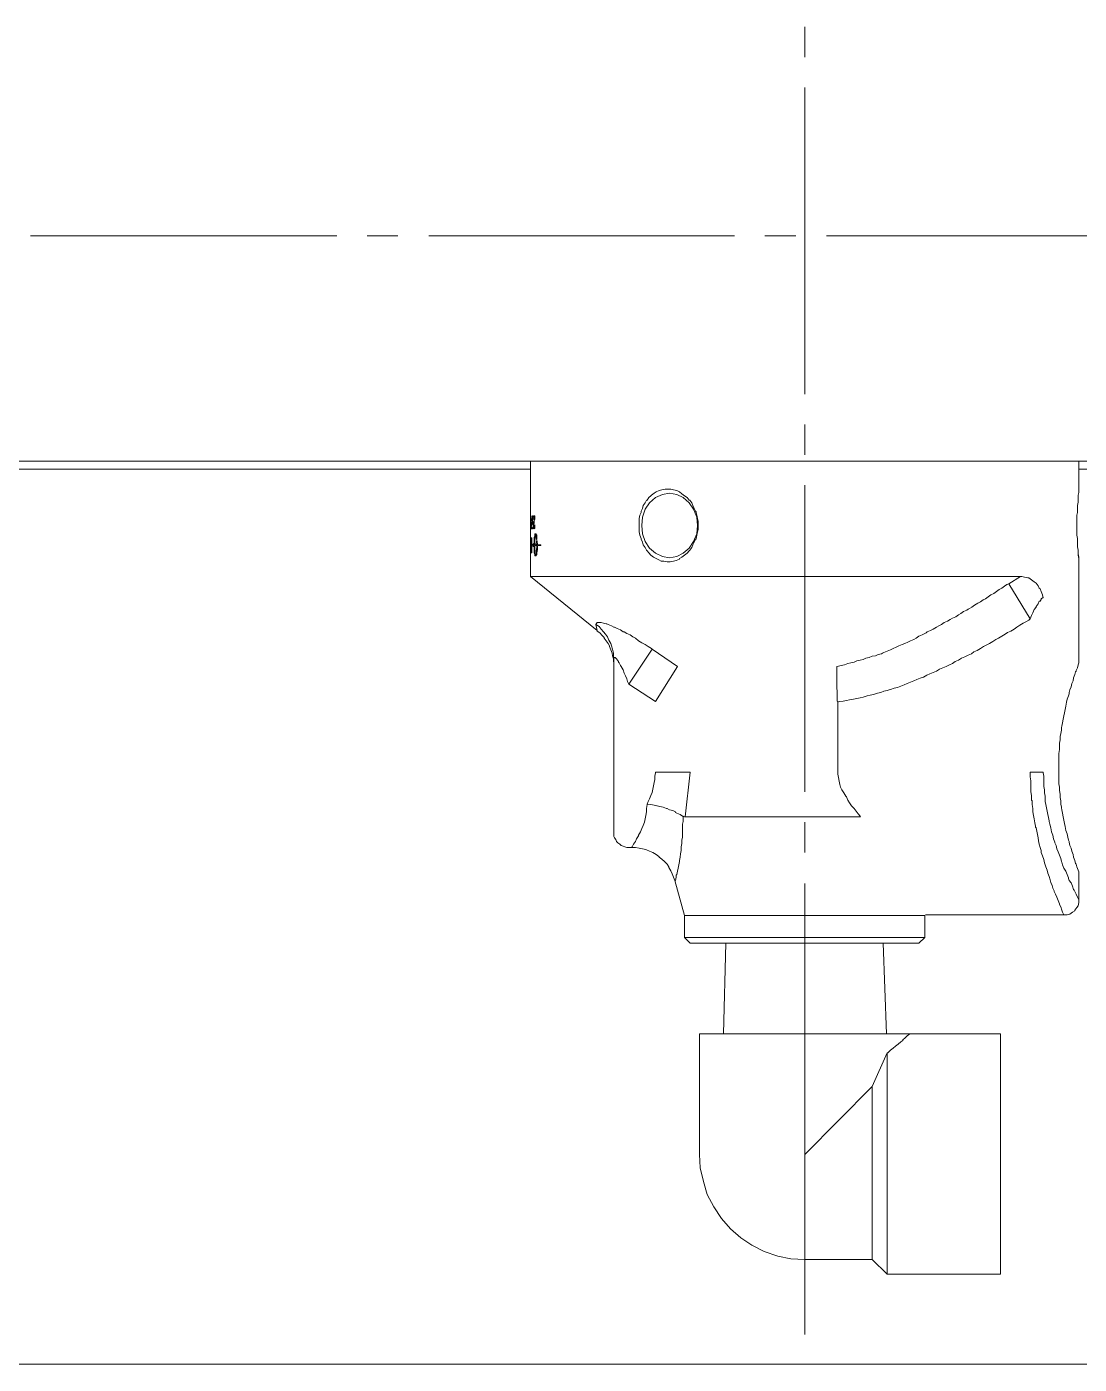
# Model space of a CAD drawing. Header units: millimetres. Extents: x 288 to 8834, y 20 to 9668.
# Drawn here: x 3193.3 to 3333.3, y 7457.9 to 7635.7 of the extents above; entities that cross this region are included whole.
import ezdxf

# ---------------------------------------------------------------- set-up
doc = ezdxf.new("R2010")
doc.units = ezdxf.units.MM
doc.layers.add('Layer1', color=7, linetype='Continuous')

# ---------------------------------------------------------------- blocks, each defined once
blk = doc.blocks.new('BLKF1066')
at = {"layer": 'Layer1', "color": 7, "linetype": 'Continuous', "lineweight": 5}
for p, q in [((3309.24, 7500.45), (3309.58, 7500.8)), ((3309.58, 7500.8), (3309.84, 7500.97)), ((3309.84, 7501.06), (3310.18, 7501.31)), ((3309.84, 7500.97), (3309.84, 7501.06)), ((3310.18, 7501.31), (3310.44, 7501.57)), ((3307.77, 7499.33), (3307.86, 7499.33)), ((3307.86, 7499.33), (3308.2, 7499.68)), ((3308.2, 7499.68), (3308.55, 7499.94)), ((3308.55, 7499.94), (3308.89, 7500.2)), ((3308.89, 7500.2), (3309.24, 7500.45))]:
    blk.add_line(p, q, dxfattribs=at)
blk = doc.blocks.new('BLKF1067')
at = {"layer": 'Layer1', "color": 7, "linetype": 'Continuous', "lineweight": 5}
for p, q in [((3282.8, 7485.81), (3282.89, 7484.01)), ((3282.89, 7484.01), (3283.32, 7482.2)), ((3283.32, 7482.2), (3283.83, 7480.47)), ((3283.83, 7480.47), (3284.7, 7478.84)), ((3284.7, 7478.84), (3285.73, 7477.29)), ((3285.73, 7477.29), (3286.93, 7475.91)), ((3286.93, 7475.91), (3288.31, 7474.71)), ((3288.31, 7474.71), (3289.78, 7473.76)), ((3289.78, 7473.76), (3291.41, 7472.9)), ((3291.41, 7472.9), (3293.22, 7472.29)), ((3293.22, 7472.29), (3294.94, 7471.95)), ((3294.94, 7471.95), (3296.84, 7471.86))]:
    blk.add_line(p, q, dxfattribs=at)
blk = doc.blocks.new('BLKF1068')
at = {"layer": 'Layer1', "color": 7, "linetype": 'Continuous', "lineweight": 5}
for p, q in [((3276.43, 7573.48), (3276.77, 7573.74)), ((3276.77, 7573.74), (3277.03, 7573.91)), ((3277.03, 7573.91), (3277.46, 7574.08)), ((3277.46, 7574.08), (3277.81, 7574.17)), ((3277.81, 7574.17), (3278.24, 7574.25)), ((3278.24, 7574.25), (3278.58, 7574.25)), ((3278.58, 7574.25), (3279.01, 7574.25)), ((3279.01, 7574.25), (3279.36, 7574.17)), ((3279.36, 7574.17), (3279.79, 7574.08)), ((3279.79, 7574.08), (3280.13, 7573.91)), ((3280.13, 7573.91), (3280.48, 7573.65)), ((3280.48, 7573.65), (3280.82, 7573.39)), ((3275.22, 7571.67), (3275.31, 7572.1)), ((3275.31, 7572.1), (3275.57, 7572.44)), ((3275.57, 7572.44), (3275.74, 7572.79)), ((3275.74, 7572.79), (3275.83, 7572.79)), ((3275.83, 7572.79), (3276.08, 7573.13)), ((3276.08, 7573.13), (3276.34, 7573.39)), ((3276.34, 7573.39), (3276.43, 7573.48)), ((3280.82, 7573.39), (3281.16, 7573.13)), ((3281.16, 7573.13), (3281.42, 7572.79)), ((3281.42, 7572.79), (3281.51, 7572.79)), ((3281.51, 7572.79), (3281.77, 7572.44)), ((3281.77, 7572.44), (3281.94, 7572.1)), ((3281.94, 7572.1), (3282.11, 7571.67)), ((3274.79, 7570.38), (3274.88, 7570.81)), ((3274.79, 7569.95), (3274.79, 7570.38)), ((3274.88, 7570.81), (3275.05, 7571.15)), ((3275.05, 7571.33), (3275.22, 7571.67)), ((3275.05, 7571.24), (3275.05, 7571.33)), ((3275.05, 7571.15), (3275.05, 7571.24)), ((3282.11, 7571.67), (3282.28, 7571.33)), ((3282.28, 7571.33), (3282.37, 7571.24)), ((3282.37, 7571.24), (3282.37, 7571.15)), ((3282.37, 7571.15), (3282.46, 7570.81)), ((3282.46, 7570.81), (3282.54, 7570.38)), ((3282.54, 7570.38), (3282.63, 7569.95)), ((3274.79, 7569.52), (3274.79, 7569.95)), ((3274.79, 7569.43), (3274.79, 7569.52)), ((3274.79, 7569.34), (3274.79, 7569.43)), ((3274.79, 7568.91), (3274.79, 7569.34)), ((3274.79, 7568.57), (3274.79, 7568.91)), ((3274.88, 7568.14), (3274.79, 7568.57)), ((3282.54, 7568.57), (3282.46, 7568.14)), ((3282.63, 7568.91), (3282.54, 7568.57)), ((3282.63, 7569.95), (3282.63, 7569.52)), ((3282.63, 7569.52), (3282.63, 7569.43)), ((3282.63, 7569.43), (3282.63, 7569.34)), ((3282.63, 7569.34), (3282.63, 7568.91)), ((3275.05, 7567.71), (3274.88, 7568.14)), ((3275.05, 7567.62), (3275.05, 7567.71)), ((3275.22, 7567.19), (3275.05, 7567.62)), ((3275.31, 7566.85), (3275.22, 7567.19)), ((3275.57, 7566.5), (3275.31, 7566.85)), ((3275.74, 7566.16), (3275.57, 7566.5)), ((3281.77, 7566.5), (3281.51, 7566.16)), ((3281.94, 7566.85), (3281.77, 7566.5)), ((3282.11, 7567.19), (3281.94, 7566.85)), ((3282.28, 7567.62), (3282.11, 7567.19)), ((3282.37, 7567.62), (3282.28, 7567.62)), ((3282.46, 7568.14), (3282.37, 7567.71)), ((3282.37, 7567.71), (3282.37, 7567.62)), ((3275.83, 7566.07), (3275.74, 7566.16)), ((3276.08, 7565.81), (3275.83, 7566.07)), ((3276.34, 7565.47), (3276.08, 7565.81)), ((3276.69, 7565.21), (3276.34, 7565.47)), ((3277.03, 7565.04), (3276.69, 7565.21)), ((3277.38, 7564.87), (3277.03, 7565.04)), ((3277.72, 7564.69), (3277.38, 7564.87)), ((3279.7, 7564.78), (3279.36, 7564.69)), ((3280.13, 7564.95), (3279.7, 7564.78)), ((3280.48, 7565.21), (3280.13, 7565.04)), ((3280.13, 7565.04), (3280.13, 7564.95)), ((3280.82, 7565.47), (3280.48, 7565.21)), ((3281.16, 7565.73), (3280.82, 7565.47)), ((3281.42, 7566.07), (3281.16, 7565.73)), ((3281.51, 7566.16), (3281.42, 7566.07)), ((3278.06, 7564.69), (3277.72, 7564.69)), ((3278.49, 7564.61), (3278.06, 7564.69)), ((3278.58, 7564.61), (3278.49, 7564.61)), ((3279.36, 7564.69), (3278.93, 7564.61))]:
    blk.add_line(p, q, dxfattribs=at)
blk = doc.blocks.new('BLKF1069')
at = {"layer": 'Layer1', "color": 7, "linetype": 'Continuous', "lineweight": 5}
for p, q in [((3260.93, 7568.05), (3260.93, 7568.31)), ((3260.84, 7567.88), (3260.93, 7568.05)), ((3260.84, 7566.85), (3260.84, 7567.88))]:
    blk.add_line(p, q, dxfattribs=at)
blk = doc.blocks.new('BLKF1070')
at = {"layer": 'Layer1', "color": 7, "linetype": 'Continuous', "lineweight": 5}
for p, q in [((3260.84, 7566.24), (3260.84, 7566.68)), ((3260.84, 7566.16), (3260.84, 7566.24)), ((3260.84, 7565.81), (3260.84, 7566.16)), ((3260.93, 7565.64), (3260.84, 7565.81)), ((3260.93, 7565.38), (3260.93, 7565.64)), ((3261.01, 7565.38), (3260.93, 7565.38))]:
    blk.add_line(p, q, dxfattribs=at)
blk = doc.blocks.new('BLKF1071')
at = {"layer": 'Layer1', "color": 7, "linetype": 'Continuous', "lineweight": 5}
for p, q in [((3261.27, 7566.76), (3261.27, 7566.24)), ((3261.19, 7565.56), (3261.1, 7565.47)), ((3261.27, 7566.24), (3261.19, 7565.81)), ((3261.19, 7565.81), (3261.19, 7565.56))]:
    blk.add_line(p, q, dxfattribs=at)
blk = doc.blocks.new('BLKF1072')
at = {"layer": 'Layer1', "color": 7, "linetype": 'Continuous', "lineweight": 5}
for p, q in [((3332.92, 7550.14), (3333.09, 7550.49)), ((3333.09, 7550.49), (3333.18, 7550.92)), ((3332.32, 7548.42), (3332.49, 7548.76)), ((3332.49, 7548.76), (3332.57, 7549.19)), ((3332.57, 7549.19), (3332.75, 7549.62)), ((3332.75, 7549.62), (3332.83, 7549.97)), ((3332.83, 7549.97), (3332.92, 7550.06)), ((3332.92, 7550.06), (3332.92, 7550.14)), ((3331.89, 7546.78), (3331.97, 7547.04)), ((3331.97, 7547.21), (3332.06, 7547.56)), ((3331.97, 7547.04), (3331.97, 7547.21)), ((3332.06, 7547.56), (3332.23, 7547.99)), ((3332.23, 7547.99), (3332.32, 7548.42)), ((3331.46, 7544.97), (3331.54, 7545.41)), ((3331.54, 7545.41), (3331.63, 7545.92)), ((3331.63, 7545.92), (3331.71, 7546.35)), ((3331.71, 7546.35), (3331.89, 7546.78)), ((3331.11, 7543.17), (3331.2, 7543.68)), ((3331.2, 7543.68), (3331.28, 7544.11)), ((3331.28, 7544.11), (3331.37, 7544.54)), ((3331.37, 7544.54), (3331.46, 7544.97)), ((3330.77, 7541.36), (3330.85, 7541.79)), ((3330.85, 7541.79), (3330.94, 7542.22)), ((3330.94, 7542.56), (3331.02, 7542.74)), ((3330.94, 7542.22), (3330.94, 7542.56)), ((3331.02, 7542.74), (3331.11, 7543.17)), ((3330.68, 7540.5), (3330.77, 7540.93)), ((3330.68, 7540.07), (3330.68, 7540.5)), ((3330.68, 7539.98), (3330.68, 7540.07)), ((3330.68, 7539.64), (3330.68, 7539.98)), ((3330.77, 7540.93), (3330.77, 7541.36)), ((3330.59, 7539.12), (3330.68, 7539.64)), ((3330.59, 7538.69), (3330.59, 7539.12)), ((3330.59, 7538.26), (3330.59, 7538.69)), ((3330.59, 7537.83), (3330.59, 7538.26)), ((3330.59, 7537.31), (3330.59, 7537.83)), ((3330.59, 7537.22), (3330.59, 7537.31)), ((3330.59, 7536.88), (3330.59, 7537.22)), ((3330.59, 7536.45), (3330.59, 7536.88)), ((3330.59, 7535.93), (3330.59, 7536.45)), ((3330.59, 7535.5), (3330.59, 7535.93)), ((3330.59, 7535.07), (3330.59, 7535.5)), ((3330.68, 7534.64), (3330.59, 7535.07)), ((3330.68, 7534.55), (3330.68, 7534.64)), ((3330.68, 7534.21), (3330.68, 7534.55)), ((3330.77, 7533.69), (3330.68, 7534.21)), ((3330.77, 7533.26), (3330.77, 7533.69)), ((3330.85, 7532.83), (3330.77, 7533.26)), ((3330.85, 7532.4), (3330.85, 7532.83)), ((3330.94, 7531.97), (3330.85, 7532.4)), ((3330.94, 7531.89), (3330.94, 7531.97)), ((3331.02, 7531.63), (3330.94, 7531.89)), ((3331.11, 7531.2), (3331.02, 7531.63)), ((3331.2, 7530.68), (3331.11, 7531.2)), ((3331.28, 7530.25), (3331.2, 7530.68)), ((3331.37, 7529.82), (3331.28, 7530.25)), ((3331.46, 7529.39), (3331.37, 7529.82)), ((3331.54, 7528.87), (3331.46, 7529.39)), ((3331.71, 7528.44), (3331.54, 7528.87)), ((3331.8, 7528.01), (3331.71, 7528.44)), ((3331.89, 7527.58), (3331.8, 7528.01)), ((3331.97, 7527.41), (3331.89, 7527.58)), ((3331.97, 7527.32), (3331.97, 7527.41)), ((3332.06, 7526.89), (3331.97, 7527.32)), ((3332.23, 7526.55), (3332.06, 7526.89)), ((3332.32, 7526.12), (3332.23, 7526.55)), ((3332.49, 7525.68), (3332.32, 7526.12)), ((3332.57, 7525.34), (3332.49, 7525.68)), ((3332.75, 7524.91), (3332.57, 7525.34)), ((3332.83, 7524.48), (3332.75, 7524.91)), ((3332.92, 7524.39), (3332.83, 7524.48)), ((3333.01, 7524.05), (3332.92, 7524.39)), ((3333.18, 7523.62), (3333.01, 7524.05)), ((3333.26, 7523.36), (3333.18, 7523.62))]:
    blk.add_line(p, q, dxfattribs=at)
blk = doc.blocks.new('BLKF1073')
at = {"layer": 'Layer1', "color": 7, "linetype": 'Continuous', "lineweight": 5}
for p, q in [((3333.18, 7573.48), (3333.26, 7573.82)), ((3333.26, 7573.91), (3333.26, 7574.17)), ((3333.26, 7573.82), (3333.26, 7573.91)), ((3333.09, 7572.1), (3333.18, 7572.53)), ((3333.09, 7571.76), (3333.09, 7572.1)), ((3333.18, 7573.39), (3333.18, 7573.48)), ((3333.18, 7573.22), (3333.18, 7573.39)), ((3333.18, 7572.79), (3333.18, 7573.22)), ((3333.18, 7572.53), (3333.18, 7572.79)), ((3333.01, 7570.81), (3333.09, 7571.15)), ((3333.01, 7570.38), (3333.01, 7570.81)), ((3333.01, 7569.95), (3333.01, 7570.38)), ((3333.09, 7571.33), (3333.09, 7571.76)), ((3333.09, 7571.24), (3333.09, 7571.33)), ((3333.09, 7571.15), (3333.09, 7571.24)), ((3333.01, 7569.52), (3333.01, 7569.95)), ((3333.01, 7569.43), (3333.01, 7569.52)), ((3333.01, 7569.34), (3333.01, 7569.43)), ((3333.01, 7569), (3333.01, 7569.34)), ((3333.01, 7568.57), (3333.01, 7569)), ((3333.01, 7568.14), (3333.01, 7568.57)), ((3333.09, 7567.71), (3333.01, 7568.14)), ((3333.09, 7567.62), (3333.09, 7567.71)), ((3333.09, 7567.36), (3333.09, 7567.62)), ((3333.09, 7566.93), (3333.09, 7567.36)), ((3333.09, 7566.59), (3333.09, 7566.93)), ((3333.18, 7566.16), (3333.09, 7566.59)), ((3333.18, 7565.47), (3333.18, 7566.16)), ((3333.26, 7565.04), (3333.18, 7565.47)), ((3333.26, 7564.61), (3333.26, 7565.04))]:
    blk.add_line(p, q, dxfattribs=at)
blk = doc.blocks.new('BLKF1074')
at = {"layer": 'Layer1', "color": 7, "linetype": 'Continuous', "lineweight": 5}
for p, q in [((3328.61, 7536.1), (3328.53, 7536.54)), ((3328.61, 7535.67), (3328.61, 7536.1)), ((3328.61, 7535.24), (3328.61, 7535.67)), ((3328.61, 7534.73), (3328.61, 7535.24)), ((3328.7, 7534.3), (3328.61, 7534.73)), ((3328.7, 7533.87), (3328.7, 7534.3)), ((3328.79, 7533.44), (3328.7, 7533.87)), ((3328.79, 7533.35), (3328.79, 7533.44)), ((3328.79, 7533.18), (3328.79, 7533.35)), ((3328.79, 7532.75), (3328.79, 7533.18)), ((3328.87, 7532.32), (3328.79, 7532.75)), ((3328.96, 7531.89), (3328.87, 7532.32)), ((3329.04, 7531.45), (3328.96, 7531.89)), ((3329.13, 7531.02), (3329.04, 7531.45)), ((3329.22, 7530.59), (3329.13, 7531.02)), ((3329.3, 7530.16), (3329.22, 7530.59)), ((3329.3, 7530.08), (3329.3, 7530.16)), ((3329.39, 7529.73), (3329.3, 7530.08)), ((3329.56, 7529.22), (3329.39, 7529.73)), ((3329.65, 7528.7), (3329.56, 7529.22)), ((3329.82, 7528.27), (3329.65, 7528.7)), ((3329.91, 7527.75), (3329.82, 7528.27)), ((3330.08, 7527.32), (3329.91, 7527.75)), ((3330.08, 7527.23), (3330.08, 7527.32)), ((3330.25, 7526.89), (3330.08, 7527.23)), ((3330.34, 7526.46), (3330.25, 7526.89)), ((3330.51, 7526.03), (3330.34, 7526.46)), ((3330.68, 7525.6), (3330.51, 7526.03)), ((3330.85, 7525.17), (3330.68, 7525.6)), ((3330.94, 7524.74), (3330.85, 7525.17)), ((3331.02, 7524.65), (3330.94, 7524.74)), ((3331.11, 7524.31), (3331.02, 7524.65)), ((3331.28, 7523.88), (3331.11, 7524.31)), ((3331.54, 7523.45), (3331.28, 7523.88)), ((3331.71, 7523.02), (3331.54, 7523.45)), ((3331.89, 7522.58), (3331.71, 7523.02)), ((3331.89, 7522.5), (3331.89, 7522.58)), ((3331.97, 7522.24), (3331.89, 7522.5)), ((3332.23, 7521.9), (3331.97, 7522.24)), ((3332.4, 7521.47), (3332.23, 7521.9)), ((3332.57, 7521.03), (3332.4, 7521.47)), ((3332.66, 7520.95), (3332.57, 7521.03)), ((3332.75, 7520.78), (3332.66, 7520.95)), ((3332.92, 7520.43), (3332.75, 7520.78)), ((3333.09, 7520), (3332.92, 7520.43)), ((3333.26, 7519.66), (3333.09, 7520))]:
    blk.add_line(p, q, dxfattribs=at)
blk = doc.blocks.new('BLKF1075')
at = {"layer": 'Layer1', "color": 7, "linetype": 'Continuous', "lineweight": 5}
for p, q in [((3325.51, 7562.63), (3260.32, 7562.63)), ((3325.69, 7562.63), (3325.51, 7562.63)), ((3326.03, 7562.54), (3325.69, 7562.63)), ((3326.46, 7562.46), (3326.03, 7562.54)), ((3326.63, 7562.46), (3326.46, 7562.46)), ((3326.98, 7562.2), (3326.63, 7562.46)), ((3327.32, 7561.94), (3326.98, 7562.2)), ((3327.58, 7561.77), (3327.32, 7561.94)), ((3327.84, 7561.42), (3327.58, 7561.77)), ((3328.01, 7561.08), (3327.84, 7561.42)), ((3328.1, 7560.99), (3328.01, 7561.08)), ((3328.27, 7560.65), (3328.1, 7560.99)), ((3328.44, 7560.22), (3328.27, 7560.65)), ((3328.53, 7559.79), (3328.44, 7560.22))]:
    blk.add_line(p, q, dxfattribs=at)
blk = doc.blocks.new('BLKF1076')
at = {"layer": 'Layer1', "color": 7, "linetype": 'Continuous', "lineweight": 5}
for p, q in [((3323.36, 7561.34), (3323.02, 7561.08)), ((3323.7, 7561.59), (3323.36, 7561.34)), ((3323.96, 7561.68), (3323.7, 7561.59)), ((3325.51, 7562.63), (3323.96, 7561.68)), ((3320.52, 7559.53), (3320.17, 7559.27)), ((3320.86, 7559.7), (3320.52, 7559.53)), ((3321.21, 7559.96), (3320.86, 7559.7)), ((3321.55, 7560.22), (3321.21, 7559.96)), ((3321.98, 7560.39), (3321.55, 7560.22)), ((3322.33, 7560.65), (3321.98, 7560.39)), ((3322.67, 7560.91), (3322.33, 7560.65)), ((3323.02, 7561.08), (3322.67, 7560.91)), ((3317.59, 7557.72), (3317.25, 7557.55)), ((3317.94, 7557.98), (3317.59, 7557.72)), ((3318.37, 7558.15), (3317.94, 7557.98)), ((3318.54, 7558.32), (3318.37, 7558.15)), ((3318.71, 7558.41), (3318.54, 7558.32)), ((3319.05, 7558.58), (3318.71, 7558.41)), ((3319.4, 7558.84), (3319.05, 7558.58)), ((3319.83, 7559.1), (3319.4, 7558.84)), ((3320.17, 7559.27), (3319.83, 7559.1)), ((3314.32, 7555.91), (3313.89, 7555.65)), ((3314.66, 7556.08), (3314.32, 7555.91)), ((3315.01, 7556.26), (3314.66, 7556.08)), ((3315.35, 7556.51), (3315.01, 7556.26)), ((3315.78, 7556.69), (3315.35, 7556.51)), ((3316.13, 7556.94), (3315.78, 7556.69)), ((3316.47, 7557.12), (3316.13, 7556.94)), ((3316.9, 7557.29), (3316.47, 7557.12)), ((3317.25, 7557.55), (3316.9, 7557.29)), ((3310.87, 7554.1), (3310.53, 7553.93)), ((3311.3, 7554.27), (3310.87, 7554.1)), ((3311.65, 7554.45), (3311.3, 7554.27)), ((3311.99, 7554.71), (3311.65, 7554.45)), ((3312.42, 7554.88), (3311.99, 7554.71)), ((3312.77, 7555.05), (3312.42, 7554.88)), ((3312.94, 7555.14), (3312.77, 7555.05)), ((3313.11, 7555.31), (3312.94, 7555.14)), ((3313.54, 7555.48), (3313.11, 7555.31)), ((3313.89, 7555.65), (3313.54, 7555.48)), ((3306.57, 7552.29), (3306.22, 7552.12)), ((3307, 7552.38), (3306.57, 7552.29)), ((3307.17, 7552.47), (3307, 7552.38)), ((3307.34, 7552.55), (3307.17, 7552.47)), ((3307.77, 7552.72), (3307.34, 7552.55)), ((3308.2, 7552.9), (3307.77, 7552.72)), ((3308.55, 7553.07), (3308.2, 7552.9)), ((3308.98, 7553.24), (3308.55, 7553.07)), ((3309.32, 7553.41), (3308.98, 7553.24)), ((3309.75, 7553.59), (3309.32, 7553.41)), ((3310.1, 7553.76), (3309.75, 7553.59)), ((3310.53, 7553.93), (3310.1, 7553.76)), ((3301.66, 7550.83), (3301.32, 7550.74)), ((3302.09, 7550.92), (3301.66, 7550.83)), ((3302.52, 7551.09), (3302.09, 7550.92)), ((3302.95, 7551.17), (3302.52, 7551.09)), ((3303.38, 7551.26), (3302.95, 7551.17)), ((3303.73, 7551.43), (3303.38, 7551.26)), ((3304.16, 7551.52), (3303.73, 7551.43)), ((3304.59, 7551.61), (3304.16, 7551.52)), ((3304.93, 7551.78), (3304.59, 7551.61)), ((3305.36, 7551.86), (3304.93, 7551.78)), ((3305.79, 7552.04), (3305.36, 7551.86)), ((3306.22, 7552.12), (3305.79, 7552.04))]:
    blk.add_line(p, q, dxfattribs=at)
blk = doc.blocks.new('BLKF1077')
at = {"layer": 'Layer1', "color": 7, "linetype": 'Continuous', "lineweight": 5}
for p, q in [((3269.19, 7556.51), (3269.02, 7556.26)), ((3269.28, 7556.51), (3269.19, 7556.51)), ((3269.63, 7556.51), (3269.28, 7556.51)), ((3269.71, 7556.51), (3269.63, 7556.51)), ((3270.06, 7556.43), (3269.71, 7556.51)), ((3270.4, 7556.34), (3270.06, 7556.43)), ((3270.49, 7556.34), (3270.4, 7556.34)), ((3270.66, 7556.26), (3270.49, 7556.34)), ((3271.09, 7556.08), (3270.66, 7556.26)), ((3271.43, 7555.91), (3271.09, 7556.08)), ((3271.52, 7555.91), (3271.43, 7555.91)), ((3271.86, 7555.74), (3271.52, 7555.91)), ((3272.29, 7555.57), (3271.86, 7555.74)), ((3272.64, 7555.31), (3272.29, 7555.57)), ((3272.73, 7555.31), (3272.64, 7555.31)), ((3272.81, 7555.31), (3272.73, 7555.31)), ((3273.16, 7555.05), (3272.81, 7555.31)), ((3273.59, 7554.88), (3273.16, 7555.05)), ((3273.93, 7554.62), (3273.59, 7554.88)), ((3274.28, 7554.45), (3273.93, 7554.62)), ((3274.71, 7554.1), (3274.28, 7554.45)), ((3275.14, 7553.84), (3274.71, 7554.1)), ((3275.57, 7553.59), (3275.14, 7553.84)), ((3276, 7553.33), (3275.57, 7553.59)), ((3276.43, 7553.07), (3276, 7553.33)), ((3276.51, 7552.98), (3276.43, 7553.07)), ((3279.87, 7550.66), (3276.51, 7552.98))]:
    blk.add_line(p, q, dxfattribs=at)
blk = doc.blocks.new('BLKF1078')
at = {"layer": 'Layer1', "color": 7, "linetype": 'Continuous', "lineweight": 5}
for p, q in [((3278.84, 7573.74), (3277.89, 7573.56)), ((3276.17, 7572.44), (3275.57, 7571.58)), ((3276.94, 7573.13), (3276.17, 7572.44)), ((3277.89, 7573.56), (3276.94, 7573.13)), ((3280.65, 7573.13), (3279.79, 7573.56)), ((3281.42, 7572.44), (3280.65, 7573.13)), ((3282.03, 7571.58), (3281.42, 7572.44)), ((3275.22, 7570.55), (3275.14, 7569.43)), ((3275.57, 7571.58), (3275.22, 7570.55)), ((3282.46, 7570.55), (3282.03, 7571.58)), ((3282.54, 7569.43), (3282.46, 7570.55)), ((3275.14, 7569.43), (3275.22, 7568.31)), ((3275.22, 7568.31), (3275.57, 7567.28)), ((3282.03, 7567.28), (3282.46, 7568.31)), ((3282.46, 7568.31), (3282.54, 7569.43)), ((3275.57, 7567.28), (3276.17, 7566.42)), ((3281.42, 7566.42), (3282.03, 7567.28)), ((3276.17, 7566.42), (3276.94, 7565.73)), ((3276.94, 7565.73), (3277.89, 7565.3)), ((3277.89, 7565.3), (3278.84, 7565.13)), ((3278.84, 7565.13), (3279.79, 7565.3)), ((3279.79, 7565.3), (3280.65, 7565.73)), ((3280.65, 7565.73), (3281.42, 7566.42))]:
    blk.add_line(p, q, dxfattribs=at)
blk = doc.blocks.new('BLKF1079')
at = {"layer": 'Layer1', "color": 7, "linetype": 'Continuous', "lineweight": 5}
for p, q in [((3328.1, 7559.36), (3328.27, 7559.61)), ((3328.27, 7559.7), (3328.44, 7559.79)), ((3328.27, 7559.61), (3328.27, 7559.7)), ((3326.98, 7557.46), (3327.15, 7557.81)), ((3327.15, 7557.81), (3327.32, 7558.24)), ((3327.32, 7558.24), (3327.58, 7558.58)), ((3327.58, 7558.67), (3327.84, 7559.01)), ((3327.58, 7558.58), (3327.58, 7558.67)), ((3327.84, 7559.01), (3328.01, 7559.36)), ((3328.01, 7559.36), (3328.1, 7559.36)), ((3326.8, 7557.03), (3326.98, 7557.46))]:
    blk.add_line(p, q, dxfattribs=at)
blk = doc.blocks.new('BLKF1080')
at = {"layer": 'Layer1', "color": 7, "linetype": 'Continuous', "lineweight": 5}
for p, q in [((3301.06, 7550.14), (3301.06, 7550.57)), ((3301.06, 7549.8), (3301.06, 7550.14)), ((3301.06, 7549.71), (3301.06, 7549.8)), ((3301.06, 7549.45), (3301.06, 7549.71)), ((3301.06, 7549.02), (3301.06, 7549.45)), ((3301.06, 7548.68), (3301.06, 7549.02)), ((3301.06, 7548.59), (3301.06, 7548.68)), ((3301.06, 7548.25), (3301.06, 7548.59)), ((3301.06, 7547.82), (3301.06, 7548.25)), ((3301.14, 7547.39), (3301.06, 7547.82)), ((3301.14, 7546.09), (3301.14, 7547.39)), ((3301.23, 7546.01), (3301.14, 7546.09)), ((3301.23, 7545.92), (3301.23, 7546.01))]:
    blk.add_line(p, q, dxfattribs=at)
blk = doc.blocks.new('BLKF1081')
at = {"layer": 'Layer1', "color": 7, "linetype": 'Continuous', "lineweight": 5}
for p, q in [((3324.65, 7555.65), (3325, 7555.91)), ((3325, 7555.91), (3325.43, 7556.17)), ((3325.43, 7556.17), (3325.86, 7556.43)), ((3325.86, 7556.43), (3326.2, 7556.6)), ((3326.2, 7556.6), (3326.63, 7556.86)), ((3321.81, 7554.02), (3322.24, 7554.27)), ((3322.24, 7554.27), (3322.59, 7554.45)), ((3322.59, 7554.45), (3323.02, 7554.71)), ((3323.02, 7554.71), (3323.45, 7554.96)), ((3323.45, 7554.96), (3323.79, 7555.22)), ((3323.79, 7555.22), (3324.22, 7555.39)), ((3324.22, 7555.39), (3324.65, 7555.65)), ((3318.54, 7552.21), (3318.97, 7552.38)), ((3318.97, 7552.38), (3319.31, 7552.64)), ((3319.31, 7552.64), (3319.74, 7552.81)), ((3319.74, 7552.81), (3320.17, 7553.07)), ((3320.17, 7553.07), (3320.6, 7553.33)), ((3320.6, 7553.33), (3320.78, 7553.41)), ((3320.78, 7553.41), (3320.95, 7553.5)), ((3320.95, 7553.5), (3321.38, 7553.76)), ((3321.38, 7553.76), (3321.81, 7554.02)), ((3314.75, 7550.31), (3315.18, 7550.49)), ((3315.18, 7550.49), (3315.61, 7550.66)), ((3315.61, 7550.66), (3316.04, 7550.92)), ((3316.04, 7550.92), (3316.47, 7551.09)), ((3316.47, 7551.09), (3316.82, 7551.35)), ((3316.82, 7551.35), (3317.25, 7551.52)), ((3317.25, 7551.52), (3317.68, 7551.78)), ((3317.68, 7551.78), (3318.11, 7551.95)), ((3318.11, 7551.95), (3318.54, 7552.21)), ((3310.87, 7548.59), (3311.3, 7548.76)), ((3311.3, 7548.76), (3311.73, 7548.94)), ((3311.73, 7548.94), (3312.17, 7549.11)), ((3312.17, 7549.11), (3312.6, 7549.28)), ((3312.6, 7549.28), (3313.03, 7549.54)), ((3313.03, 7549.54), (3313.46, 7549.71)), ((3313.46, 7549.71), (3313.89, 7549.88)), ((3313.89, 7549.88), (3314.32, 7550.06)), ((3314.32, 7550.06), (3314.58, 7550.23)), ((3314.58, 7550.23), (3314.75, 7550.31)), ((3305.53, 7546.87), (3305.97, 7546.96)), ((3305.97, 7546.96), (3306.48, 7547.13)), ((3306.48, 7547.13), (3306.91, 7547.21)), ((3306.91, 7547.21), (3307.34, 7547.39)), ((3307.34, 7547.39), (3307.77, 7547.47)), ((3307.77, 7547.47), (3308.03, 7547.56)), ((3308.03, 7547.56), (3308.2, 7547.64)), ((3308.2, 7547.64), (3308.72, 7547.82)), ((3308.72, 7547.82), (3309.15, 7547.9)), ((3309.15, 7547.9), (3309.58, 7548.07)), ((3309.58, 7548.07), (3310.01, 7548.25)), ((3310.01, 7548.25), (3310.44, 7548.42)), ((3310.44, 7548.42), (3310.87, 7548.59)), ((3301.23, 7545.92), (3301.4, 7546.01)), ((3301.4, 7546.01), (3301.92, 7546.09)), ((3301.92, 7546.09), (3302.35, 7546.18)), ((3302.35, 7546.18), (3302.78, 7546.27)), ((3302.78, 7546.27), (3303.3, 7546.35)), ((3303.3, 7546.35), (3303.73, 7546.44)), ((3303.73, 7546.44), (3304.16, 7546.52)), ((3304.16, 7546.52), (3304.59, 7546.61)), ((3304.59, 7546.61), (3305.1, 7546.78)), ((3305.1, 7546.78), (3305.53, 7546.87))]:
    blk.add_line(p, q, dxfattribs=at)
blk = doc.blocks.new('BLKF1082')
at = {"layer": 'Layer1', "color": 7, "linetype": 'Continuous', "lineweight": 5}
for p, q in [((3280.56, 7529.73), (3280.65, 7530.08)), ((3280.56, 7529.3), (3280.56, 7529.73)), ((3280.56, 7528.87), (3280.56, 7529.3)), ((3280.65, 7530.08), (3280.65, 7530.51)), ((3280.48, 7527.58), (3280.56, 7528.01)), ((3280.48, 7527.49), (3280.48, 7527.58)), ((3280.48, 7527.15), (3280.48, 7527.49)), ((3280.56, 7528.44), (3280.56, 7528.87)), ((3280.56, 7528.01), (3280.56, 7528.44)), ((3280.22, 7525.34), (3280.3, 7525.77)), ((3280.3, 7525.77), (3280.39, 7526.2)), ((3280.39, 7526.72), (3280.48, 7527.15)), ((3280.39, 7526.2), (3280.39, 7526.72)), ((3279.87, 7523.45), (3279.96, 7523.88)), ((3279.96, 7523.88), (3280.04, 7524.31)), ((3280.04, 7524.31), (3280.13, 7524.74)), ((3280.13, 7524.91), (3280.22, 7525.34)), ((3280.13, 7524.82), (3280.13, 7524.91)), ((3280.13, 7524.74), (3280.13, 7524.82)), ((3279.53, 7522.24), (3279.61, 7522.24)), ((3279.61, 7522.24), (3279.7, 7522.67)), ((3279.7, 7522.93), (3279.79, 7523.02)), ((3279.7, 7522.67), (3279.7, 7522.93)), ((3279.79, 7523.02), (3279.87, 7523.45))]:
    blk.add_line(p, q, dxfattribs=at)
blk = doc.blocks.new('BLKF1083')
at = {"layer": 'Layer1', "color": 7, "linetype": 'Continuous', "lineweight": 5}
for p, q in [((3301.32, 7535.93), (3301.23, 7536.36)), ((3301.4, 7535.42), (3301.32, 7535.93)), ((3301.49, 7534.99), (3301.4, 7535.42)), ((3301.57, 7534.64), (3301.49, 7534.99)), ((3301.75, 7534.3), (3301.57, 7534.64)), ((3302, 7533.87), (3301.75, 7534.3)), ((3302.26, 7533.44), (3302, 7533.87)), ((3302.35, 7533.35), (3302.26, 7533.44)), ((3302.52, 7532.92), (3302.35, 7533.35)), ((3302.78, 7532.57), (3302.52, 7532.92)), ((3303.04, 7532.14), (3302.78, 7532.57)), ((3303.38, 7531.8), (3303.04, 7532.14)), ((3303.64, 7531.45), (3303.38, 7531.8)), ((3303.9, 7531.11), (3303.64, 7531.45)), ((3304.16, 7530.77), (3303.9, 7531.11)), ((3304.24, 7530.68), (3304.16, 7530.77))]:
    blk.add_line(p, q, dxfattribs=at)
blk = doc.blocks.new('BLKF1084')
at = {"layer": 'Layer1', "color": 7, "linetype": 'Continuous', "lineweight": 5}
for p, q in [((3326.8, 7536.62), (3326.8, 7536.02)), ((3326.8, 7536.02), (3326.89, 7535.5)), ((3326.89, 7535.5), (3326.89, 7534.04)), ((3326.89, 7534.04), (3326.98, 7533.52)), ((3326.98, 7533.52), (3326.98, 7533)), ((3326.98, 7533), (3326.98, 7532.92)), ((3326.98, 7532.92), (3327.06, 7532.83)), ((3327.06, 7532.83), (3327.06, 7532.32)), ((3327.06, 7532.32), (3327.15, 7531.8)), ((3327.15, 7531.8), (3327.15, 7531.37)), ((3327.15, 7531.37), (3327.24, 7530.85)), ((3327.24, 7530.85), (3327.32, 7530.42)), ((3327.32, 7530.42), (3327.41, 7529.9)), ((3327.41, 7529.9), (3327.49, 7529.47)), ((3327.49, 7529.47), (3327.49, 7529.3)), ((3327.49, 7529.3), (3327.58, 7529.22)), ((3327.58, 7529.22), (3327.67, 7528.79)), ((3327.67, 7528.79), (3327.75, 7528.35)), ((3327.75, 7528.35), (3327.84, 7527.92)), ((3327.84, 7527.92), (3327.92, 7527.49)), ((3327.92, 7527.49), (3328.01, 7527.06)), ((3328.01, 7527.06), (3328.1, 7526.63)), ((3328.1, 7526.63), (3328.27, 7526.2)), ((3328.27, 7526.2), (3328.27, 7526.12)), ((3328.27, 7526.12), (3328.27, 7525.94)), ((3328.27, 7525.94), (3328.44, 7525.51)), ((3328.44, 7525.51), (3328.61, 7525)), ((3328.61, 7525), (3328.7, 7524.57)), ((3328.7, 7524.57), (3328.87, 7524.05)), ((3328.87, 7524.05), (3329.04, 7523.62)), ((3329.04, 7523.62), (3329.13, 7523.19)), ((3329.13, 7523.19), (3329.3, 7522.76)), ((3329.3, 7522.76), (3329.47, 7522.33)), ((3329.47, 7522.33), (3329.56, 7521.98)), ((3329.56, 7521.98), (3329.73, 7521.55)), ((3329.73, 7521.55), (3329.82, 7521.21)), ((3329.82, 7521.21), (3329.99, 7520.86)), ((3329.99, 7520.86), (3329.99, 7520.78)), ((3329.99, 7520.78), (3330.16, 7520.43)), ((3330.16, 7520.43), (3330.34, 7520)), ((3330.34, 7520), (3330.51, 7519.57)), ((3330.51, 7519.57), (3330.68, 7519.14)), ((3330.68, 7519.14), (3330.68, 7519.05)), ((3330.68, 7519.05), (3330.85, 7518.71)), ((3330.85, 7518.71), (3331.02, 7518.28)), ((3332.75, 7518.28), (3333.01, 7518.62)), ((3333.01, 7518.62), (3333.18, 7518.88)), ((3333.18, 7518.88), (3333.26, 7519.31)), ((3331.02, 7518.28), (3331.11, 7518.02)), ((3331.11, 7518.02), (3331.28, 7517.68)), ((3331.28, 7517.68), (3331.37, 7517.68)), ((3331.37, 7517.68), (3331.71, 7517.68)), ((3331.71, 7517.68), (3332.06, 7517.76)), ((3332.06, 7517.76), (3332.4, 7518.02)), ((3332.4, 7518.02), (3332.75, 7518.19)), ((3332.75, 7518.19), (3332.75, 7518.28))]:
    blk.add_line(p, q, dxfattribs=at)
blk = doc.blocks.new('BLKF1085')
at = {"layer": 'Layer1', "color": 7, "linetype": 'Continuous', "lineweight": 5}
for p, q in [((3271.43, 7551.78), (3271.52, 7551.86)), ((3271.43, 7551.61), (3271.43, 7551.78)), ((3271.52, 7551.86), (3271.61, 7551.86)), ((3271.61, 7551.86), (3271.78, 7551.69)), ((3271.78, 7551.69), (3272.04, 7551.35)), ((3272.04, 7551.35), (3272.04, 7551.26)), ((3272.04, 7551.26), (3272.12, 7551.17)), ((3272.12, 7551.17), (3272.29, 7550.83)), ((3272.29, 7550.83), (3272.38, 7550.66)), ((3272.38, 7550.66), (3272.64, 7550.23)), ((3272.64, 7550.23), (3272.81, 7549.8)), ((3272.81, 7549.8), (3272.98, 7549.45)), ((3272.98, 7549.45), (3273.16, 7549.02)), ((3273.16, 7549.02), (3273.24, 7548.68))]:
    blk.add_line(p, q, dxfattribs=at)
blk = doc.blocks.new('BLKF1086')
at = {"layer": 'Layer1', "color": 7, "linetype": 'Continuous', "lineweight": 5}
for p, q in [((3269.71, 7555.65), (3269.45, 7556)), ((3270.06, 7555.31), (3269.71, 7555.65)), ((3270.31, 7554.96), (3270.06, 7555.31)), ((3270.57, 7554.62), (3270.31, 7554.96)), ((3270.74, 7554.19), (3270.57, 7554.62)), ((3271, 7553.76), (3270.74, 7554.19)), ((3271.09, 7553.41), (3271, 7553.76)), ((3271.26, 7552.98), (3271.09, 7553.41)), ((3271.35, 7552.47), (3271.26, 7552.98)), ((3271.35, 7552.04), (3271.35, 7552.47)), ((3271.43, 7551.61), (3271.35, 7552.04))]:
    blk.add_line(p, q, dxfattribs=at)
blk = doc.blocks.new('BLKF1087')
at = {"layer": 'Layer1', "color": 7, "linetype": 'Continuous', "lineweight": 5}
for p, q in [((3276.34, 7532.32), (3275.91, 7532.4)), ((3276.77, 7532.23), (3276.34, 7532.32)), ((3277.12, 7532.14), (3276.77, 7532.23)), ((3277.2, 7532.14), (3277.12, 7532.14)), ((3277.55, 7532.06), (3277.2, 7532.14)), ((3277.98, 7531.97), (3277.55, 7532.06)), ((3278.41, 7531.8), (3277.98, 7531.97)), ((3278.49, 7531.8), (3278.41, 7531.8)), ((3278.84, 7531.63), (3278.49, 7531.8)), ((3279.27, 7531.54), (3278.84, 7531.63)), ((3279.61, 7531.37), (3279.27, 7531.54)), ((3279.61, 7531.28), (3279.61, 7531.37)), ((3279.79, 7531.2), (3279.61, 7531.28)), ((3280.22, 7531.02), (3279.79, 7531.2)), ((3280.56, 7530.77), (3280.22, 7531.02)), ((3280.65, 7530.77), (3280.56, 7530.77))]:
    blk.add_line(p, q, dxfattribs=at)
blk = doc.blocks.new('BLKF1088')
at = {"layer": 'Layer1', "color": 7, "linetype": 'Continuous', "lineweight": 5}
for p, q in [((3276.94, 7536.54), (3276.86, 7536.1)), ((3276.94, 7536.62), (3276.94, 7536.54)), ((3276.69, 7534.81), (3276.6, 7534.38)), ((3276.77, 7535.24), (3276.69, 7534.81)), ((3276.86, 7535.67), (3276.77, 7535.24)), ((3276.86, 7536.1), (3276.86, 7535.67)), ((3276.17, 7533.09), (3276, 7532.75)), ((3276.34, 7533.52), (3276.17, 7533.09)), ((3276.51, 7533.95), (3276.34, 7533.52)), ((3276.6, 7534.38), (3276.51, 7533.95))]:
    blk.add_line(p, q, dxfattribs=at)
blk = doc.blocks.new('BLKF1089')
at = {"layer": 'Layer1', "color": 7, "linetype": 'Continuous', "lineweight": 5}
for p, q in [((3273.76, 7526.63), (3274.28, 7526.63)), ((3274.28, 7526.63), (3274.79, 7526.55)), ((3274.79, 7526.55), (3275.22, 7526.46)), ((3275.22, 7526.46), (3275.65, 7526.37)), ((3275.65, 7526.37), (3275.74, 7526.29)), ((3275.74, 7526.29), (3276.17, 7526.12)), ((3276.17, 7526.12), (3276.6, 7525.94)), ((3276.6, 7525.94), (3277.03, 7525.68)), ((3277.03, 7525.68), (3277.38, 7525.43)), ((3277.38, 7525.43), (3277.46, 7525.43)), ((3277.46, 7525.43), (3277.46, 7525.34)), ((3277.46, 7525.34), (3277.81, 7525.08)), ((3277.81, 7525.08), (3278.15, 7524.74)), ((3278.15, 7524.74), (3278.49, 7524.39)), ((3278.49, 7524.39), (3278.75, 7524.05)), ((3278.75, 7524.05), (3278.75, 7523.96)), ((3278.75, 7523.96), (3279.01, 7523.53)), ((3279.01, 7523.53), (3279.18, 7523.1)), ((3279.18, 7523.1), (3279.36, 7522.67))]:
    blk.add_line(p, q, dxfattribs=at)
blk = doc.blocks.new('BLKF1090')
at = {"layer": 'Layer1', "color": 7, "linetype": 'Continuous', "lineweight": 5}
for p, q in [((3275.74, 7531.37), (3275.65, 7530.85)), ((3275.83, 7532.32), (3275.74, 7531.8)), ((3275.74, 7531.8), (3275.74, 7531.37)), ((3275.83, 7532.4), (3275.83, 7532.32)), ((3275.31, 7529.56), (3275.14, 7529.13)), ((3275.48, 7529.99), (3275.31, 7529.56)), ((3275.57, 7530.42), (3275.48, 7529.99)), ((3275.65, 7530.85), (3275.57, 7530.42)), ((3274.28, 7527.41), (3274.02, 7527.06)), ((3274.45, 7527.75), (3274.28, 7527.41)), ((3274.71, 7528.18), (3274.45, 7527.75)), ((3274.96, 7528.7), (3274.71, 7528.27)), ((3274.71, 7528.27), (3274.71, 7528.18)), ((3275.14, 7529.13), (3274.96, 7528.7)), ((3274.02, 7527.06), (3273.84, 7526.72))]:
    blk.add_line(p, q, dxfattribs=at)
blk = doc.blocks.new('BLKF1091')
at = {"layer": 'Layer1', "color": 7, "linetype": 'Continuous', "lineweight": 5}
for p, q in [((3271.43, 7528.61), (3271.43, 7528.1)), ((3271.43, 7528.1), (3271.52, 7527.92)), ((3271.52, 7527.92), (3271.69, 7527.67)), ((3271.69, 7527.67), (3271.78, 7527.41)), ((3271.78, 7527.41), (3271.95, 7527.23)), ((3271.95, 7527.23), (3272.21, 7527.06)), ((3272.21, 7527.06), (3272.38, 7526.89)), ((3272.38, 7526.89), (3272.64, 7526.8)), ((3272.64, 7526.8), (3272.9, 7526.72)), ((3272.9, 7526.72), (3273.16, 7526.63))]:
    blk.add_line(p, q, dxfattribs=at)
blk = doc.blocks.new('BLKF1092')
at = {"layer": 'Layer1', "color": 7, "linetype": 'Continuous', "lineweight": 5}
for p, q in [((3261.19, 7566.07), (3261.19, 7566.5)), ((3261.01, 7565.38), (3261.1, 7565.47)), ((3261.1, 7565.64), (3261.19, 7565.99)), ((3261.1, 7565.47), (3261.1, 7565.64)), ((3261.19, 7565.99), (3261.19, 7566.07))]:
    blk.add_line(p, q, dxfattribs=at)
blk = doc.blocks.new('BLKF1093')
at = {"layer": 'Layer1', "color": 7, "linetype": 'Continuous', "lineweight": 5}
for p, q in [((3260.84, 7566.76), (3260.84, 7565.9)), ((3260.84, 7565.9), (3260.93, 7565.56)), ((3260.93, 7565.56), (3260.93, 7565.38))]:
    blk.add_line(p, q, dxfattribs=at)
blk = doc.blocks.new('BLKF1094')
at = {"layer": 'Layer1', "color": 7, "linetype": 'Continuous', "lineweight": 5}
for p, q in [((3261.01, 7568.31), (3260.93, 7568.23)), ((3260.93, 7567.79), (3260.84, 7567.71)), ((3260.84, 7567.71), (3260.84, 7567.28)), ((3260.93, 7568.23), (3260.93, 7567.79))]:
    blk.add_line(p, q, dxfattribs=at)
blk = doc.blocks.new('BLKF1095')
at = {"layer": 'Layer1', "color": 7, "linetype": 'Continuous', "lineweight": 5}
for p, q in [((3269.19, 7555.48), (3269.19, 7555.39)), ((3269.19, 7555.39), (3269.54, 7555.14)), ((3269.54, 7555.14), (3269.88, 7554.79)), ((3269.88, 7554.79), (3270.14, 7554.53)), ((3270.14, 7554.53), (3270.14, 7554.45)), ((3270.14, 7554.45), (3270.4, 7554.1)), ((3270.4, 7554.1), (3270.66, 7553.76)), ((3270.66, 7553.76), (3270.83, 7553.41)), ((3270.83, 7553.41), (3270.83, 7553.33)), ((3270.83, 7553.33), (3271, 7552.9)), ((3271, 7552.9), (3271.18, 7552.47)), ((3271.18, 7552.47), (3271.26, 7552.12)), ((3271.26, 7552.12), (3271.35, 7551.69))]:
    blk.add_line(p, q, dxfattribs=at)
blk = doc.blocks.new('BLKF1096')
at = {"layer": 'Layer1', "color": 7, "linetype": 'Continuous', "lineweight": 5}
for p, q in [((3261.1, 7566.07), (3261.19, 7566.5)), ((3261.01, 7565.56), (3261.1, 7565.64)), ((3261.01, 7565.38), (3261.01, 7565.56)), ((3261.1, 7565.64), (3261.1, 7566.07))]:
    blk.add_line(p, q, dxfattribs=at)
blk = doc.blocks.new('BLKF1097')
at = {"layer": 'Layer1', "color": 7, "linetype": 'Continuous', "lineweight": 5}
for p, q in [((3260.84, 7569.86), (3260.84, 7570.21)), ((3260.76, 7569.69), (3260.84, 7569.86)), ((3260.76, 7569.17), (3260.76, 7569.69)), ((3260.84, 7569.09), (3260.76, 7569.17)), ((3260.84, 7569), (3260.84, 7569.09))]:
    blk.add_line(p, q, dxfattribs=at)
blk = doc.blocks.new('BLKF763')
at = {"layer": 'Layer1', "color": 7, "linetype": 'Continuous', "lineweight": 5}
for p, q in [((3296.84, 7635.74), (3296.84, 7631.69)), ((3296.84, 7627.64), (3296.84, 7586.91)), ((3193.84, 7607.92), (3234.58, 7607.92)), ((3238.62, 7607.92), (3242.67, 7607.92)), ((3246.8, 7607.92), (3287.45, 7607.92)), ((3291.5, 7607.92), (3295.63, 7607.92)), ((3299.68, 7607.92), (3340.32, 7607.92)), ((3296.84, 7582.86), (3296.84, 7578.82)), ((2991.82, 7577.96), (3361.77, 7577.96)), ((3260.32, 7570.72), (3260.32, 7577.96)), ((3333.26, 7574.25), (3333.26, 7577.96)), ((3093.35, 7576.92), (3260.32, 7576.92)), ((3333.26, 7576.92), (3371.76, 7576.92)), ((3279.79, 7573.56), (3278.84, 7573.74)), ((3296.84, 7574.77), (3296.84, 7534.04)), ((3333.26, 7574.17), (3333.26, 7574.25)), ((3260.32, 7570.72), (3260.32, 7570.55)), ((3260.32, 7570.64), (3260.32, 7570.72)), ((3260.32, 7570.72), (3260.32, 7570.55)), ((3260.32, 7569.86), (3260.32, 7570.72)), ((3260.32, 7569.09), (3260.32, 7570.64)), ((3260.32, 7570.55), (3260.32, 7569.86)), ((3260.32, 7570.55), (3260.32, 7569.86)), ((3260.32, 7570.38), (3260.32, 7570.55)), ((3260.32, 7570.55), (3260.32, 7569.86)), ((3260.32, 7569.86), (3260.32, 7570.55)), ((3260.32, 7569.86), (3260.32, 7570.55)), ((3260.41, 7570.29), (3260.32, 7570.38)), ((3260.32, 7570.03), (3260.32, 7570.21)), ((3260.32, 7570.21), (3260.41, 7570.21)), ((3260.41, 7570.03), (3260.32, 7570.03)), ((3260.41, 7570.03), (3260.41, 7570.29)), ((3260.41, 7570.21), (3260.41, 7570.03)), ((3260.5, 7570.72), (3260.5, 7569.69)), ((3260.5, 7570.29), (3260.5, 7570.72)), ((3260.5, 7569.6), (3260.5, 7570.72)), ((3260.5, 7569.69), (3260.5, 7570.29)), ((3260.58, 7570.55), (3260.58, 7570.72)), ((3260.58, 7570.72), (3260.67, 7570.72)), ((3260.58, 7570.64), (3260.67, 7570.72)), ((3260.58, 7569.6), (3260.58, 7570.64)), ((3260.58, 7570.12), (3260.58, 7570.55)), ((3260.67, 7570.55), (3260.58, 7570.55)), ((3260.58, 7570.55), (3260.58, 7570.12)), ((3260.58, 7569.6), (3260.58, 7570.12)), ((3260.58, 7570.12), (3260.58, 7569.78)), ((3260.67, 7570.72), (3260.67, 7570.46)), ((3260.67, 7570.29), (3260.67, 7570.55)), ((3260.67, 7570.29), (3260.67, 7570.55)), ((3260.67, 7570.46), (3260.76, 7570.29)), ((3260.76, 7570.29), (3260.67, 7570.29)), ((3260.76, 7570.72), (3260.93, 7570.72)), ((3260.76, 7570.55), (3260.76, 7570.72)), ((3260.76, 7570.55), (3260.76, 7570.72)), ((3260.93, 7570.55), (3260.76, 7570.55)), ((3260.76, 7569.86), (3260.84, 7570.21)), ((3260.84, 7570.21), (3260.93, 7570.55)), ((3260.84, 7570.21), (3260.93, 7570.55)), ((3260.93, 7570.29), (3260.84, 7570.12)), ((3260.84, 7570.12), (3260.84, 7569.69)), ((3260.93, 7570.72), (3260.93, 7570.55)), ((3260.93, 7570.55), (3260.93, 7570.29)), ((3260.32, 7569.86), (3260.32, 7569)), ((3260.32, 7569), (3260.32, 7569.86)), ((3260.32, 7569.86), (3260.32, 7569)), ((3260.32, 7569.86), (3260.32, 7569.17)), ((3260.32, 7569.26), (3260.32, 7569.86)), ((3260.32, 7569.26), (3260.32, 7569.86)), ((3260.32, 7569.26), (3260.41, 7569.43)), ((3260.32, 7569.17), (3260.32, 7569.26)), ((3260.32, 7569.17), (3260.32, 7569.26)), ((3260.32, 7569.17), (3260.32, 7569.26)), ((3260.32, 7569), (3260.32, 7569.17)), ((3260.32, 7565.99), (3260.32, 7569)), ((3260.41, 7569.43), (3260.41, 7569.86)), ((3260.5, 7569.69), (3260.41, 7569.17)), ((3260.41, 7569.43), (3260.5, 7569.69)), ((3260.41, 7569.17), (3260.5, 7569.6)), ((3260.41, 7569.17), (3260.41, 7569.43)), ((3260.41, 7569), (3260.41, 7569.17)), ((3260.41, 7569.17), (3260.5, 7569.17)), ((3260.41, 7569), (3260.41, 7569.17)), ((3260.5, 7569), (3260.41, 7569)), ((3260.5, 7569.17), (3260.5, 7569)), ((3260.58, 7569.78), (3260.67, 7569.78)), ((3260.67, 7569.6), (3260.58, 7569.6)), ((3260.67, 7569.6), (3260.58, 7569.6)), ((3260.58, 7569), (3260.58, 7569.17)), ((3260.58, 7569), (3260.58, 7569.17)), ((3260.67, 7569.17), (3260.58, 7569.17)), ((3260.67, 7569), (3260.58, 7569)), ((3260.67, 7569.95), (3260.67, 7569)), ((3260.67, 7569.78), (3260.67, 7569.95)), ((3260.67, 7569.78), (3260.67, 7569.95)), ((3260.67, 7569.69), (3260.67, 7569.6)), ((3260.67, 7569.17), (3260.67, 7569.69)), ((3260.67, 7569.17), (3260.67, 7569.69)), ((3260.76, 7569.43), (3260.76, 7569.86)), ((3260.84, 7569.69), (3260.76, 7569.6)), ((3260.76, 7569.6), (3260.76, 7569.43)), ((3260.76, 7569.09), (3260.76, 7569.43)), ((3260.76, 7569.43), (3260.76, 7569.26)), ((3260.76, 7569.26), (3260.84, 7569.26)), ((3260.84, 7569), (3260.76, 7569.09)), ((3260.84, 7569.17), (3260.93, 7569.26)), ((3260.84, 7569.26), (3260.84, 7569.17)), ((3260.84, 7569.17), (3260.93, 7569.17)), ((3260.93, 7569.09), (3260.84, 7569)), ((3260.93, 7569.52), (3260.93, 7569.09)), ((3260.93, 7569.26), (3260.93, 7569.52)), ((3260.93, 7569.17), (3260.93, 7569.52)), ((3260.93, 7568.31), (3261.01, 7568.31)), ((3261.01, 7568.31), (3261.1, 7568.31)), ((3261.1, 7568.31), (3261.1, 7568.23)), ((3260.32, 7567.54), (3260.32, 7567.79)), ((3260.32, 7567.79), (3260.32, 7565.81)), ((3260.32, 7567.54), (3260.32, 7567.79)), ((3260.32, 7566.85), (3260.32, 7567.54)), ((3260.32, 7567.02), (3260.41, 7567.28)), ((3260.32, 7566.59), (3260.32, 7567.02)), ((3260.32, 7566.68), (3260.32, 7566.85)), ((3260.32, 7566.68), (3260.32, 7566.85)), ((3260.32, 7565.99), (3260.32, 7566.68)), ((3260.32, 7565.99), (3260.32, 7566.59)), ((3260.41, 7567.28), (3260.41, 7567.79)), ((3260.41, 7567.79), (3260.5, 7567.79)), ((3260.41, 7565.81), (3260.41, 7567.79)), ((3260.41, 7567.79), (3260.5, 7567.79)), ((3260.41, 7567.54), (3260.41, 7567.45)), ((3260.5, 7567.54), (3260.41, 7567.54)), ((3260.41, 7567.45), (3260.41, 7567.28)), ((3260.41, 7567.28), (3260.41, 7566.59)), ((3260.5, 7566.68), (3260.41, 7566.59)), ((3260.41, 7566.59), (3260.41, 7566.07)), ((3260.41, 7566.59), (3260.41, 7565.99)), ((3260.5, 7567.79), (3260.5, 7565.81)), ((3260.5, 7567.54), (3260.5, 7567.02)), ((3260.5, 7567.54), (3260.5, 7567.02)), ((3260.5, 7567.02), (3260.5, 7566.5)), ((3260.5, 7567.02), (3260.5, 7566.68)), ((3260.5, 7566.5), (3260.5, 7565.99)), ((3260.58, 7566.85), (3260.67, 7566.93)), ((3260.67, 7566.68), (3260.58, 7566.85)), ((3260.58, 7566.85), (3260.67, 7566.76)), ((3260.67, 7566.85), (3260.58, 7566.85)), ((3260.67, 7566.93), (3260.76, 7567.02)), ((3260.76, 7567.02), (3260.67, 7566.85)), ((3260.76, 7566.93), (3260.67, 7566.85)), ((3260.84, 7566.85), (3260.67, 7566.85)), ((3260.67, 7566.76), (3260.67, 7566.59)), ((3260.67, 7566.76), (3260.84, 7566.76)), ((3260.67, 7566.76), (3260.76, 7566.59)), ((3260.67, 7566.59), (3260.67, 7566.68)), ((3260.76, 7567.02), (3260.76, 7566.93)), ((3260.76, 7566.76), (3260.84, 7566.76)), ((3260.84, 7567.28), (3260.84, 7566.85)), ((3260.84, 7566.68), (3260.84, 7566.76)), ((3261.01, 7568.05), (3260.93, 7567.71)), ((3260.93, 7567.71), (3260.93, 7566.85)), ((3261.19, 7566.85), (3260.93, 7566.85)), ((3260.93, 7566.76), (3260.93, 7565.64)), ((3261.19, 7566.76), (3260.93, 7566.76)), ((3261.01, 7568.23), (3261.01, 7568.05)), ((3261.01, 7568.14), (3261.01, 7568.23)), ((3261.01, 7568.23), (3261.1, 7568.14)), ((3261.1, 7568.05), (3261.01, 7568.14)), ((3261.1, 7568.23), (3261.19, 7568.14)), ((3261.1, 7568.14), (3261.1, 7567.97)), ((3261.1, 7567.62), (3261.1, 7568.05)), ((3261.1, 7567.97), (3261.19, 7567.62)), ((3261.19, 7567.62), (3261.1, 7567.62)), ((3261.1, 7566.93), (3261.19, 7567.54)), ((3261.19, 7567.54), (3261.1, 7566.93)), ((3261.19, 7566.93), (3261.1, 7566.93)), ((3261.19, 7568.14), (3261.19, 7567.62)), ((3261.19, 7567.54), (3261.27, 7566.93)), ((3261.19, 7566.85), (3261.19, 7566.93)), ((3261.19, 7566.93), (3261.19, 7566.85)), ((3261.19, 7566.5), (3261.19, 7566.76)), ((3261.19, 7566.5), (3261.19, 7566.76)), ((3261.27, 7566.93), (3261.27, 7566.85)), ((3261.27, 7566.85), (3261.7, 7566.85)), ((3261.7, 7566.76), (3261.27, 7566.76)), ((3261.7, 7566.85), (3261.7, 7566.76)), ((3260.41, 7565.99), (3260.32, 7565.99)), ((3260.32, 7565.81), (3260.32, 7565.99)), ((3260.32, 7565.99), (3260.32, 7565.81)), ((3260.32, 7565.81), (3260.32, 7562.63)), ((3260.41, 7566.07), (3260.41, 7565.99)), ((3260.41, 7565.81), (3260.41, 7565.99)), ((3260.5, 7565.99), (3260.41, 7565.99)), ((3260.5, 7565.81), (3260.41, 7565.81)), ((3260.93, 7565.64), (3261.01, 7565.47)), ((3260.93, 7565.38), (3261.01, 7565.38)), ((3261.01, 7565.47), (3261.01, 7565.38)), ((3261.1, 7565.38), (3261.01, 7565.38)), ((3261.01, 7565.38), (3261.1, 7565.38)), ((3261.1, 7565.47), (3261.1, 7565.38)), ((3333.18, 7566.07), (3333.18, 7565.64)), ((3333.18, 7565.64), (3333.26, 7565.21)), ((3333.26, 7565.21), (3333.26, 7564.61)), ((3278.93, 7564.61), (3278.58, 7564.61)), ((3333.26, 7551.17), (3333.26, 7564.61)), ((3260.32, 7562.63), (3269.19, 7555.48)), ((3323.96, 7561.68), (3326.8, 7557.03)), ((3328.44, 7559.79), (3328.53, 7559.79)), ((3269.02, 7556.26), (3269.19, 7555.48)), ((3269.45, 7556), (3269.02, 7556.26)), ((3326.63, 7556.86), (3326.8, 7557.03)), ((3273.41, 7548.33), (3276.51, 7552.98)), ((3271.35, 7551.69), (3271.43, 7550.83)), ((3271.43, 7528.61), (3271.43, 7551.61)), ((3279.87, 7550.66), (3276.94, 7546.01)), ((3301.32, 7550.74), (3301.06, 7550.66)), ((3301.06, 7550.57), (3301.06, 7550.66)), ((3333.18, 7550.92), (3333.26, 7551.17)), ((3273.24, 7548.68), (3273.41, 7548.33)), ((3273.41, 7548.33), (3276.94, 7546.01)), ((3301.23, 7536.62), (3301.23, 7545.92)), ((3276.94, 7536.62), (3281.59, 7536.62)), ((3280.91, 7530.68), (3281.59, 7536.62)), ((3301.23, 7536.36), (3301.23, 7536.62)), ((3328.53, 7536.62), (3326.8, 7536.62)), ((3328.53, 7536.54), (3328.53, 7536.62)), ((3276, 7532.75), (3275.83, 7532.4)), ((3275.91, 7532.4), (3275.83, 7532.4)), ((3280.65, 7530.68), (3280.65, 7530.77)), ((3280.65, 7530.77), (3280.82, 7530.68)), ((3280.65, 7530.51), (3280.65, 7530.68)), ((3280.82, 7530.68), (3280.91, 7530.68)), ((3304.24, 7530.68), (3280.91, 7530.68)), ((3296.84, 7529.99), (3296.84, 7525.94)), ((3273.16, 7526.63), (3273.41, 7526.63)), ((3273.41, 7526.63), (3273.76, 7526.63)), ((3273.84, 7526.72), (3273.76, 7526.63)), ((3279.36, 7522.67), (3279.53, 7522.24)), ((3279.53, 7522.24), (3280.82, 7517.59)), ((3333.26, 7519.57), (3333.26, 7523.36)), ((3296.84, 7521.81), (3296.84, 7461.87)), ((3333.26, 7519.31), (3333.26, 7519.66)), ((3312.77, 7517.59), (3280.82, 7517.59)), ((3280.82, 7517.59), (3280.82, 7514.66)), ((3312.77, 7514.66), (3312.77, 7517.59)), ((3331.46, 7517.68), (3312.85, 7517.68)), ((3280.82, 7514.66), (3281.59, 7513.89)), ((3312.77, 7514.66), (3280.82, 7514.66)), ((3281.59, 7513.89), (3311.99, 7513.89)), ((3286.33, 7513.89), (3285.99, 7501.83)), ((3307.69, 7501.83), (3307.26, 7513.89)), ((3311.99, 7513.89), (3312.77, 7514.66)), ((3282.8, 7501.83), (3282.8, 7485.81)), ((3282.8, 7501.83), (3322.84, 7501.83)), ((3310.44, 7501.57), (3310.79, 7501.83)), ((3322.84, 7501.83), (3322.84, 7469.88)), ((3305.79, 7494.86), (3307.77, 7499.33)), ((3307.77, 7499.33), (3307.77, 7469.88)), ((3296.84, 7485.81), (3305.79, 7494.86)), ((3305.79, 7494.86), (3305.79, 7471.86)), ((3296.84, 7471.86), (3305.79, 7471.86)), ((3305.79, 7471.86), (3307.77, 7469.88)), ((3307.77, 7469.88), (3322.84, 7469.88))]:
    blk.add_line(p, q, dxfattribs=at)
for name in ['BLKF1068', 'BLKF1078', 'BLKF1073', 'BLKF1097', 'BLKF1069', 'BLKF1094', 'BLKF1093', 'BLKF1070', 'BLKF1092', 'BLKF1096', 'BLKF1071', 'BLKF1075', 'BLKF1076', 'BLKF1079', 'BLKF1077', 'BLKF1086', 'BLKF1081', 'BLKF1095', 'BLKF1085', 'BLKF1080', 'BLKF1072', 'BLKF1088', 'BLKF1083', 'BLKF1084', 'BLKF1074', 'BLKF1090', 'BLKF1087', 'BLKF1082', 'BLKF1091', 'BLKF1089', 'BLKF1066', 'BLKF1067']:
    blk.add_blockref(name, (0, 0), dxfattribs=at)
blk = doc.blocks.new('BLKF1193')
at = {"layer": 'Layer1', "color": 3, "linetype": 'Continuous', "lineweight": 5}
blk.add_line((3926.79, 7457.91), (2726.79, 7457.91), dxfattribs=at)

msp = doc.modelspace()

# ---------------------------------------------------------------- block references
at = {"layer": 'Layer1', "color": 7, "linetype": 'Continuous', "lineweight": 5}
msp.add_blockref('BLKF763', (0, 0), dxfattribs=at)
at = {"layer": 'Layer1', "color": 3, "linetype": 'Continuous', "lineweight": 5}
msp.add_blockref('BLKF1193', (0, 0), dxfattribs=at)

doc.saveas('drawing.dxf')
